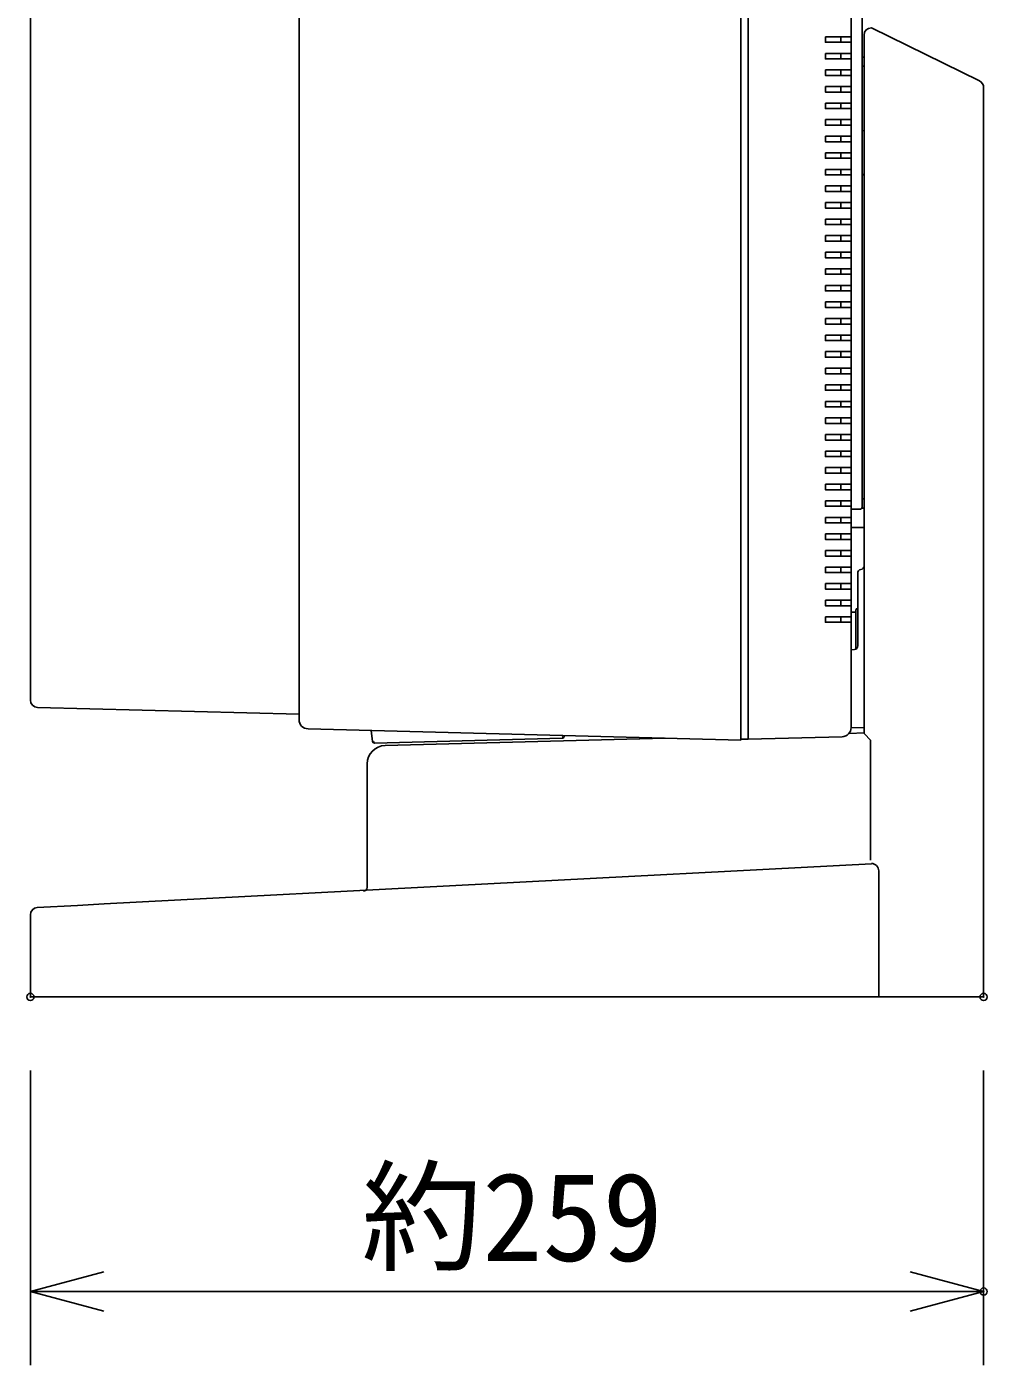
# Model space of a CAD drawing. Units: millimetres, scale not verified. Extents: x -62 to 63, y -116 to 117.
# Drawn here: x 21.11 to 47.21, y 16.91 to 53.25 of the extents above; entities that cross this region are included whole.
import ezdxf
from ezdxf.enums import TextEntityAlignment as Align

# ---------------------------------------------------------------- set-up
doc = ezdxf.new("R2010")
doc.units = ezdxf.units.MM
doc.header["$LTSCALE"] = 0.392256
doc.header["$PDMODE"] = 32
doc.header["$PDSIZE"] = 0.196
doc.linetypes.add('LONG_DASHED1', pattern=[7, 6, -1])
for name, color, linetype in [('0-3_GAIKEI', 1, 'Continuous'), ('0-4_SUNPO', 3, 'Continuous'), ('0-5_DEFPOINTS', 7, 'Continuous')]:
    doc.layers.add(name, color=color, linetype=linetype)
doc.styles.add('ＭＳ ゴシック', font='')
doc.styles.get('ＭＳ ゴシック').set_extended_font_data('MS Gothic')

# ---------------------------------------------------------------- blocks, each defined once
blk = doc.blocks.new('_OPEN30')
at = {"layer": '0-5_DEFPOINTS'}
blk.add_line((0, 0), (-1, 0), dxfattribs=at)
blk.add_lwpolyline([(-1, 0.2679), (0, 0), (-1, -0.2679)], dxfattribs=at)

msp = doc.modelspace()

# ---------------------------------------------------------------- linework, layer by layer
at = {"layer": '0-3_GAIKEI', "color": 7}
for p, q in [((40.7106, 33.9074), (40.7106, 79.0074)), ((40.5106, 78.7577), (40.5106, 34.1321)), ((43.5106, 78.6234), (43.5106, 34.2243)), ((28.5106, 34.4401), (28.5106, 78.1412)), ((21.2106, 34.9722), (21.2106, 77.5172)), ((44.0606, 53.2225), (46.9998, 51.7827)), ((43.8606, 34.0763), (43.8606, 53.0275)), ((47.1106, 51.6037), (47.1106, 26.9074)), ((47.1106, 46.7635), (47.1106, 46.7632)), ((47.1106, 43.1517), (47.1106, 43.1514)), ((40.5106, 34.1274), (40.5106, 36.7692)), ((21.4054, 34.7723), (28.5106, 34.5874)), ((43.5106, 34.2182), (43.8606, 34.2273)), ((30.5054, 33.846), (30.4713, 34.1452)), ((30.5228, 33.8135), (30.5524, 33.8472)), ((35.6648, 33.9355), (30.5564, 33.8017)), ((38.4604, 33.936), (30.8475, 33.7367)), ((35.7134, 33.9824), (35.715, 34.0079)), ((40.7106, 33.9074), (40.5106, 33.9123)), ((40.7106, 33.9074), (43.2672, 33.9744)), ((43.8606, 34.0776), (43.4549, 34.067)), ((43.8612, 34.074), (43.8606, 34.0763)), ((43.8657, 34.0664), (43.8612, 34.074)), ((43.8797, 34.0485), (43.8657, 34.0664)), ((43.9167, 34.0069), (43.8797, 34.0485)), ((43.995, 33.9257), (43.9167, 34.0069)), ((44.0383, 33.8826), (43.995, 33.9257)), ((44.0383, 33.8826), (44.0383, 30.6258)), ((47.1104, 33.9848), (47.1106, 33.9711)), ((47.1106, 33.9756), (47.1106, 33.9711)), ((30.3606, 29.885), (30.3606, 33.2369)), ((23.2117, 29.4351), (44.0606, 30.5274)), ((44.2606, 30.3324), (44.2606, 26.9074)), ((21.2106, 29.1379), (21.2106, 26.9074)), ((22.4899, 29.3963), (21.3999, 29.3376)), ((23.2117, 29.4351), (22.4899, 29.3963)), ((21.2106, 26.9074), (47.1106, 26.9074))]:
    msp.add_line(p, q, dxfattribs=at)
at = {"layer": '0-3_GAIKEI'}
for p, q in [((43.8106, 40.2074), (43.8106, 73.2074)), ((42.8106, 52.9825), (42.8106, 52.8324)), ((42.8106, 52.9825), (43.5106, 52.9825)), ((43.2306, 52.8324), (43.2306, 52.9825)), ((42.8106, 52.5325), (42.8106, 52.3825)), ((42.8106, 52.5325), (43.5106, 52.5325)), ((43.2306, 52.3825), (43.2306, 52.5325)), ((43.8106, 52.4323), (43.8606, 52.4323)), ((42.8106, 52.0825), (42.8106, 51.9325)), ((42.8106, 52.0825), (43.5106, 52.0825)), ((43.2306, 51.9325), (43.2306, 52.0825)), ((43.8606, 52.1823), (43.8106, 52.1823)), ((42.8106, 51.6324), (42.8106, 51.4825)), ((42.8106, 51.6324), (43.5106, 51.6324)), ((43.2306, 51.4825), (43.2306, 51.6324)), ((42.8106, 51.1824), (42.8106, 51.0325)), ((42.8106, 51.1824), (43.5106, 51.1824)), ((43.2306, 51.0325), (43.2306, 51.1824)), ((42.8106, 50.7324), (42.8106, 50.5825)), ((42.8106, 50.7324), (43.5106, 50.7324)), ((43.2306, 50.5825), (43.2306, 50.7324)), ((42.8106, 50.2824), (42.8106, 50.1325)), ((42.8106, 50.2824), (43.5106, 50.2824)), ((43.2306, 50.1325), (43.2306, 50.2824)), ((43.8106, 49.2731), (43.8106, 50.3916)), ((43.8606, 50.4418), (43.8563, 50.4414)), ((42.8106, 49.8324), (42.8106, 49.6825)), ((42.8106, 49.8324), (43.5106, 49.8324)), ((43.2306, 49.6825), (43.2306, 49.8324)), ((42.8106, 49.3825), (42.8106, 49.2325)), ((42.8106, 49.3825), (43.5106, 49.3825)), ((43.2306, 49.2325), (43.2306, 49.3825)), ((43.8563, 49.2233), (43.8606, 49.2229)), ((42.8106, 48.9325), (42.8106, 48.7825)), ((42.8106, 48.9325), (43.5106, 48.9325)), ((43.2306, 48.7825), (43.2306, 48.9325)), ((42.8106, 48.4825), (42.8106, 48.3325)), ((42.8106, 48.4825), (43.5106, 48.4825)), ((43.2306, 48.3325), (43.2306, 48.4825)), ((42.8106, 48.0325), (42.8106, 47.8825)), ((42.8106, 48.0325), (43.5106, 48.0325)), ((43.2306, 47.8825), (43.2306, 48.0325)), ((42.8106, 47.5825), (42.8106, 47.4324)), ((42.8106, 47.5825), (43.5106, 47.5825)), ((43.2306, 47.4324), (43.2306, 47.5825)), ((42.8106, 47.1325), (42.8106, 46.9824)), ((42.8106, 47.1325), (43.5106, 47.1325)), ((43.2306, 46.9824), (43.2306, 47.1325)), ((42.8106, 46.6825), (42.8106, 46.5324)), ((42.8106, 46.6825), (43.5106, 46.6825)), ((43.2306, 46.5324), (43.2306, 46.6825)), ((42.8106, 46.2325), (42.8106, 46.0824)), ((42.8106, 46.2325), (43.5106, 46.2325)), ((43.2306, 46.0824), (43.2306, 46.2325)), ((42.8106, 45.7824), (42.8106, 45.6324)), ((42.8106, 45.7824), (43.5106, 45.7824)), ((43.2306, 45.6324), (43.2306, 45.7824)), ((42.8106, 45.3324), (42.8106, 45.1824)), ((42.8106, 45.3324), (43.5106, 45.3324)), ((43.2306, 45.1824), (43.2306, 45.3324)), ((42.8106, 44.8824), (42.8106, 44.7324)), ((42.8106, 44.8824), (43.5106, 44.8824)), ((43.2306, 44.7324), (43.2306, 44.8824)), ((42.8106, 44.4324), (42.8106, 44.2824)), ((42.8106, 44.4324), (43.5106, 44.4324)), ((43.2306, 44.2824), (43.2306, 44.4324)), ((42.8106, 43.9824), (42.8106, 43.8325)), ((42.8106, 43.9824), (43.5106, 43.9824)), ((43.2306, 43.8325), (43.2306, 43.9824)), ((42.8106, 43.5324), (42.8106, 43.3825)), ((42.8106, 43.5324), (43.5106, 43.5324)), ((43.2306, 43.3825), (43.2306, 43.5324)), ((42.8106, 43.0824), (42.8106, 42.9325)), ((42.8106, 43.0824), (43.5106, 43.0824)), ((43.2306, 42.9325), (43.2306, 43.0824)), ((42.8106, 42.6324), (42.8106, 42.4825)), ((42.8106, 42.6324), (43.5106, 42.6324)), ((43.2306, 42.4825), (43.2306, 42.6324)), ((42.8106, 42.1824), (42.8106, 42.0325)), ((42.8106, 42.1824), (43.5106, 42.1824)), ((43.2306, 42.0325), (43.2306, 42.1824)), ((42.8106, 41.7324), (42.8106, 41.5824)), ((42.8106, 41.7324), (43.5106, 41.7324)), ((43.2306, 41.5824), (43.2306, 41.7324)), ((42.8106, 41.2824), (42.8106, 41.1324)), ((42.8106, 41.2824), (43.5106, 41.2824)), ((43.2306, 41.1324), (43.2306, 41.2824)), ((42.8106, 40.8325), (42.8106, 40.6824)), ((42.8106, 40.8325), (43.5106, 40.8325)), ((43.2306, 40.6824), (43.2306, 40.8325)), ((43.8606, 41.0431), (43.8606, 36.8574)), ((42.8106, 40.3825), (42.8106, 40.2324)), ((42.8106, 40.3825), (43.5106, 40.3825)), ((43.2306, 40.2324), (43.2306, 40.3825)), ((43.8106, 40.4324), (43.8606, 40.4324)), ((43.7606, 40.1574), (43.5106, 40.1574)), ((43.8606, 40.1824), (43.8039, 40.1824)), ((43.8606, 40.0364), (43.8606, 38.4162)), ((42.8106, 39.9324), (42.8106, 39.7824)), ((42.8106, 39.9324), (43.5106, 39.9324)), ((43.2306, 39.7824), (43.2306, 39.9324)), ((43.8606, 39.6574), (43.5106, 39.6574)), ((42.8106, 39.4824), (42.8106, 39.3324)), ((42.8106, 39.4824), (43.5106, 39.4824)), ((43.2306, 39.3324), (43.2306, 39.4824)), ((42.8106, 39.0324), (42.8106, 38.8824)), ((42.8106, 39.0324), (43.5106, 39.0324)), ((43.2306, 38.8824), (43.2306, 39.0324)), ((42.8106, 38.5824), (42.8106, 38.4324)), ((42.8106, 38.5824), (43.5106, 38.5824)), ((43.2306, 38.4324), (43.2306, 38.5824)), ((43.6906, 36.4403), (43.6906, 38.4162)), ((42.8106, 38.1324), (42.8106, 37.9824)), ((42.8106, 38.1324), (43.5106, 38.1324)), ((43.2306, 37.9824), (43.2306, 38.1324)), ((42.8106, 37.6824), (42.8106, 37.5324)), ((42.8106, 37.6824), (43.5106, 37.6824)), ((43.2306, 37.5324), (43.2306, 37.6824)), ((43.6906, 37.4618), (43.6863, 37.4614)), ((43.6906, 37.4618), (43.6863, 37.4614)), ((42.8106, 37.2324), (43.5106, 37.2324)), ((42.8106, 37.2324), (42.8106, 37.0824)), ((43.2306, 37.0824), (43.2306, 37.2324)), ((43.6406, 37.3574), (43.5106, 37.3574)), ((43.5976, 36.3405), (43.5037, 36.334))]:
    msp.add_line(p, q, dxfattribs=at)
at = {"layer": '0-3_GAIKEI', "color": 7, "linetype": 'LONG_DASHED1'}
msp.add_line((40.7106, 33.9074), (40.7106, 34.0593), dxfattribs=at)
at = {"layer": '0-3_GAIKEI'}
for points in [[(42.8106, 52.9825), (42.8106, 52.8324), (43.5106, 52.8324)], [(42.8106, 52.5325), (42.8106, 52.3825), (43.5106, 52.3825)], [(42.8106, 52.0825), (42.8106, 51.9325), (43.5106, 51.9325)], [(42.8106, 51.6324), (42.8106, 51.4825), (43.5106, 51.4825)], [(42.8106, 51.1824), (42.8106, 51.0325), (43.5106, 51.0325)], [(42.8106, 50.7324), (42.8106, 50.5825), (43.5106, 50.5825)], [(42.8106, 50.2824), (42.8106, 50.1325), (43.5106, 50.1325)], [(42.8106, 49.8324), (42.8106, 49.6825), (43.5106, 49.6825)], [(42.8106, 49.3825), (42.8106, 49.2325), (43.5106, 49.2325)], [(42.8106, 48.9325), (42.8106, 48.7825), (43.5106, 48.7825)], [(42.8106, 48.4825), (42.8106, 48.3325), (43.5106, 48.3325)], [(42.8106, 48.0325), (42.8106, 47.8825), (43.5106, 47.8825)], [(42.8106, 47.5825), (42.8106, 47.4324), (43.5106, 47.4324)], [(42.8106, 47.1325), (42.8106, 46.9824), (43.5106, 46.9824)], [(42.8106, 46.6825), (42.8106, 46.5324), (43.5106, 46.5324)], [(42.8106, 46.2325), (42.8106, 46.0824), (43.5106, 46.0824)], [(42.8106, 45.7824), (42.8106, 45.6324), (43.5106, 45.6324)], [(42.8106, 45.3324), (42.8106, 45.1824), (43.5106, 45.1824)], [(42.8106, 44.8824), (42.8106, 44.7324), (43.5106, 44.7324)], [(42.8106, 44.4324), (42.8106, 44.2824), (43.5106, 44.2824)], [(42.8106, 43.9824), (42.8106, 43.8325), (43.5106, 43.8325)], [(42.8106, 43.5324), (42.8106, 43.3825), (43.5106, 43.3825)], [(42.8106, 43.0824), (42.8106, 42.9325), (43.5106, 42.9325)], [(42.8106, 42.6324), (42.8106, 42.4825), (43.5106, 42.4825)], [(42.8106, 42.1824), (42.8106, 42.0325), (43.5106, 42.0325)], [(42.8106, 41.7324), (42.8106, 41.5824), (43.5106, 41.5824)], [(42.8106, 41.2824), (42.8106, 41.1324), (43.5106, 41.1324)], [(42.8106, 40.8325), (42.8106, 40.6824), (43.5106, 40.6824)], [(42.8106, 40.3825), (42.8106, 40.2324), (43.5106, 40.2324)], [(42.8106, 39.9324), (42.8106, 39.7824), (43.5106, 39.7824)], [(42.8106, 39.4824), (42.8106, 39.3324), (43.5106, 39.3324)], [(42.8106, 39.0324), (42.8106, 38.8824), (43.5106, 38.8824)], [(42.8106, 38.5824), (42.8106, 38.4324), (43.5106, 38.4324)], [(42.8106, 38.1324), (42.8106, 37.9824), (43.5106, 37.9824)], [(42.8106, 37.6824), (42.8106, 37.5324), (43.5106, 37.5324)], [(42.8106, 37.2324), (42.8106, 37.0824), (43.5106, 37.0824)], [(43.6406, 36.3537), (43.6406, 36.8574), (43.6406, 37.4116)]]:
    msp.add_lwpolyline(points, dxfattribs=at)
at = {"layer": '0-3_GAIKEI', "color": 7}
msp.add_lwpolyline([(28.7541, 34.1902), (40.5106, 33.8824), (40.5106, 34.1321)], dxfattribs=at)
for centre, radius, start, end in [((44.0606, 53.0275), 0.2, 90.00002, 180.00002), ((46.9106, 51.6037), 0.2, 0, 63.5114), ((21.4106, 34.9722), 0.2, 180, 268.50002), ((28.7606, 34.4401), 0.25, 180, 268.50002), ((43.2606, 34.2243), 0.25, 271.50002, 0), ((30.5551, 33.8517), 0.05, 186.50012, 271.50002), ((36.1376, 34.4377), 0.6602, 223.76144, 227.98024), ((35.6635, 33.9854), 0.05, 271.49995, 356.5), ((30.8606, 33.2369), 0.5, 91.50002, 180.00002), ((44.0606, 30.3324), 0.2, 0, 90.00002), ((30.2606, 29.885), 0.1, 273.0802, 0.00002), ((21.4106, 29.1379), 0.2, 93.08022, 180.00002)]:
    msp.add_arc(centre, radius, start, end, dxfattribs=at)
at = {"layer": '0-3_GAIKEI'}
for centre, radius, start, end in [((43.8606, 50.3916), 0.05, 95.00002, 180.00002), ((43.8606, 49.2731), 0.05, 180, 265), ((43.7606, 40.2074), 0.05, 270, 0), ((43.7606, 38.614), 0.1, 278.62694, 0), ((43.7906, 38.4162), 0.1, 98.62694, 180.00002), ((43.6906, 37.4116), 0.05, 95.00002, 180.00002), ((43.5906, 36.4403), 0.1, 274.00002, 0)]:
    msp.add_arc(centre, radius, start, end, dxfattribs=at)
at = {"layer": '0-4_SUNPO'}
for p, q in [((21.2106, 24.9074), (21.2106, 16.9073)), ((47.1106, 24.9074), (47.1106, 16.9073)), ((23.2106, 18.9073), (45.1106, 18.9073))]:
    msp.add_line(p, q, dxfattribs=at)
at = {"layer": '0-5_DEFPOINTS'}
for p in [(21.2106, 26.9074), (47.1106, 26.9074), (47.1106, 18.9073)]:
    msp.add_point(p, dxfattribs=at)

# ---------------------------------------------------------------- block references
at = {"layer": '0-4_SUNPO', "xscale": 2, "yscale": 2, "rotation": 180}
msp.add_blockref('_OPEN30', (21.2106, 18.9073), dxfattribs=at)
at = {"layer": '0-4_SUNPO', "xscale": 2, "yscale": 2}
msp.add_blockref('_OPEN30', (47.1106, 18.9073), dxfattribs=at)

# ---------------------------------------------------------------- texts
at = {"layer": '0-4_SUNPO', "style": 'ＭＳ ゴシック'}
msp.add_text('約259', height=2.404, dxfattribs=at).set_placement((30.2072, 19.0169), align=Align.BOTTOM_LEFT)

doc.saveas('drawing.dxf')
